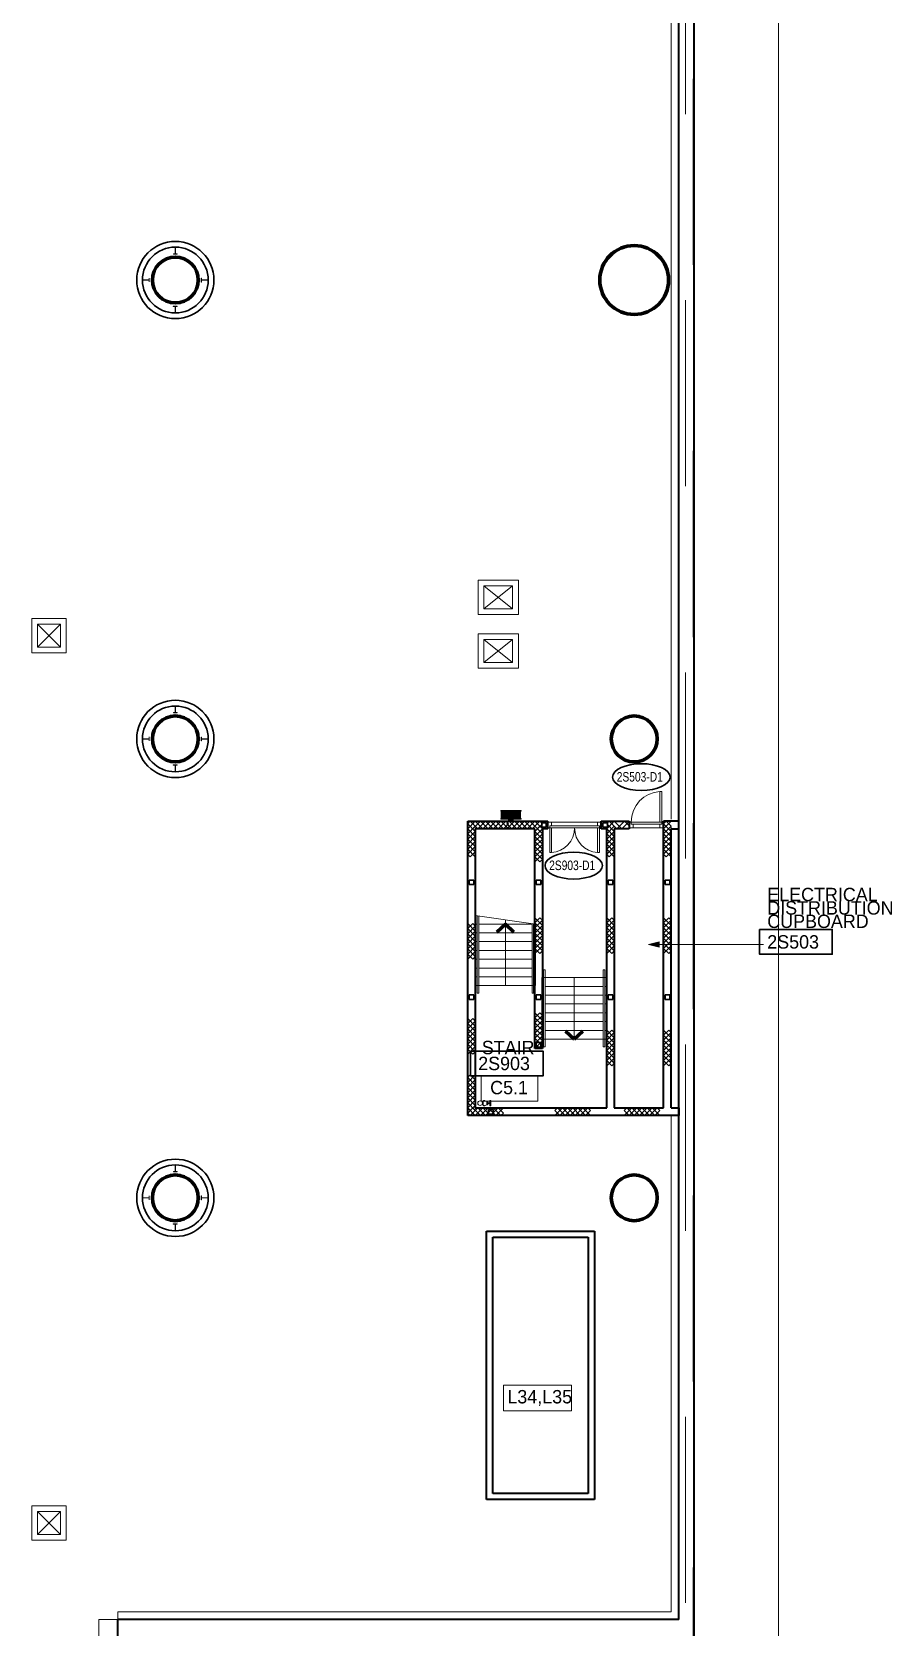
# Model space of a CAD drawing. Header units: metres. Extents: x 1807 to 3745, y 842 to 1968.
# Drawn here: x 3386.25 to 3408.74, y 1188.78 to 1230.49 of the extents above; entities that cross this region are included whole.
import ezdxf
from ezdxf.enums import TextEntityAlignment as Align

# ---------------------------------------------------------------- set-up
doc = ezdxf.new("R2010")
doc.units = ezdxf.units.M
doc.header["$MEASUREMENT"] = 0
doc.linetypes.add('DGN1', pattern=[7.299439, 0, -7.299439])
doc.linetypes.add('DGN2', pattern=[9.732586, 4.866293, -4.866293])
doc.layers.get('0').update_dxf_attribs({"lineweight": 0})
for name, color, linetype, lineweight in [('Level 1', 7, 'Continuous', 0), ('Level 31', 7, 'Continuous', 0), ('Level 33', 7, 'Continuous', 0), ('Primary Door', 7, 'Continuous', 0), ('TRIRIGA DOOR BOX', 7, 'Continuous', 0)]:
    doc.layers.add(name, color=color, linetype=linetype, lineweight=lineweight)
doc.styles.add('Style-CHAR_FAST_FONT', font='CHAR_FAST_FONT.shx', dxfattribs={"height": 0.2})

# ---------------------------------------------------------------- blocks, each defined once
blk = doc.blocks.new('AnonymusCell_268')
at = {"layer": 'Primary Door', "color": 7, "linetype": 'Continuous', "lineweight": 30}
blk.add_ellipse((0, 0), major_axis=(0.75, 0), ratio=0.466667, dxfattribs=at)
at = {"layer": 'Primary Door', "color": 7, "linetype": 'Continuous', "lineweight": 30, "style": 'Style-CHAR_FAST_FONT', "width": 0.799986}
blk.add_text('2S903-D1', height=0.25, dxfattribs=at).set_placement((-0.643, 0.133), align=Align.TOP_LEFT)
blk = doc.blocks.new('AnonymusCell_270')
at = {"layer": 'Primary Door', "color": 7, "linetype": 'Continuous', "lineweight": 30}
blk.add_ellipse((0, 0), major_axis=(0.75, 0), ratio=0.466667, dxfattribs=at)
at = {"layer": 'Primary Door', "color": 7, "linetype": 'Continuous', "lineweight": 30, "style": 'Style-CHAR_FAST_FONT', "width": 0.799986}
blk.add_text('2S503-D1', height=0.25, dxfattribs=at).set_placement((-0.643, 0.133), align=Align.TOP_LEFT)
blk = doc.blocks.new('RFNUM4_32')
at = {"layer": 'Level 33', "color": 7, "linetype": 'Continuous', "lineweight": 13, "extrusion": (0, 0, -1)}
blk.add_lwpolyline([(0.00154, -0.00207), (-0.00831, -0.00207), (-0.00831, 0.00235), (0.00154, 0.00235)], close=True, dxfattribs=at)
at = {"layer": 'Level 33', "color": 7, "linetype": 'Continuous', "lineweight": 13, "extrusion": (0, 0, -1), "style": 'Style-CHAR_FAST_FONT'}
blk.add_text('C5.1', height=0.002333, rotation=180, dxfattribs=at).set_placement((-0.00002, 0), align=Align.MIDDLE_LEFT)
blk = doc.blocks.new('AnonymusCell_364')
at = {"layer": 'Level 33', "color": 7, "linetype": 'Continuous', "lineweight": 13, "extrusion": (0, 0, -1)}
blk.add_lwpolyline([(0.886, -0.333), (-0.886, -0.333), (-0.886, 0.33), (0.886, 0.33)], close=True, dxfattribs=at)
at = {"layer": 'Level 33', "color": 7, "linetype": 'Continuous', "lineweight": 13, "insert": (-0.789, 0), "char_height": 0.35, "width": 2.54949, "attachment_point": 4, "line_spacing_factor": 0.25, "style": 'Style-CHAR_FAST_FONT'}
blk.add_mtext('L34,L35', dxfattribs=at)

msp = doc.modelspace()

# ---------------------------------------------------------------- hatches: boundary and pattern name
at = {"layer": 'Level 33', "linetype": 'Continuous', "lineweight": 13}
msp.add_hatch(color=7, dxfattribs=at).paths.add_polyline_path([(3402.655, 1206.556), (3402.375, 1206.626), (3402.655, 1206.696)])

# ---------------------------------------------------------------- linework, layer by layer
at = {"layer": 'Level 1', "color": 7, "linetype": 'Continuous', "lineweight": 40}
for p, q in [((3403.17, 1188.975), (3403.17, 1258.83)), ((3403.57, 1188.275), (3403.57, 1258.13)), ((3397.645, 1202.15), (3397.645, 1209.85)), ((3397.645, 1209.85), (3399.74, 1209.85)), ((3399.74, 1209.65), (3399.74, 1209.85)), ((3401.14, 1209.65), (3401.14, 1209.85)), ((3401.14, 1209.85), (3401.87, 1209.85)), ((3401.87, 1209.85), (3401.87, 1209.65)), ((3402.77, 1202.35), (3402.77, 1209.85)), ((3403.17, 1209.85), (3402.77, 1209.85)), ((3397.845, 1209.65), (3397.845, 1202.35)), ((3399.4, 1209.65), (3397.845, 1209.65)), ((3399.4, 1203.905), (3399.4, 1209.65)), ((3399.6, 1209.65), (3399.6, 1203.905)), ((3399.74, 1209.65), (3399.6, 1209.65)), ((3401.28, 1209.65), (3401.14, 1209.65)), ((3401.28, 1202.35), (3401.28, 1209.65)), ((3401.48, 1209.65), (3401.48, 1202.35)), ((3401.87, 1209.65), (3401.48, 1209.65)), ((3402.97, 1202.35), (3402.97, 1209.65)), ((3402.97, 1209.65), (3403.17, 1209.65)), ((3399.6, 1203.905), (3399.4, 1203.905)), ((3397.845, 1202.35), (3401.28, 1202.35)), ((3401.48, 1202.35), (3402.77, 1202.35)), ((3402.97, 1202.35), (3403.17, 1202.35)), ((3403.17, 1202.35), (3403.17, 1202.15)), ((3403.17, 1202.15), (3397.645, 1202.15)), ((3398.14, 1192.11), (3398.14, 1199.13)), ((3398.14, 1199.13), (3400.96, 1199.13)), ((3398.3, 1198.97), (3400.8, 1198.97)), ((3398.3, 1192.27), (3398.3, 1198.97)), ((3400.8, 1198.97), (3400.8, 1192.27)), ((3400.96, 1199.13), (3400.96, 1192.11)), ((3400.8, 1192.27), (3398.3, 1192.27)), ((3400.96, 1192.11), (3398.14, 1192.11)), ((3403.17, 1188.975), (3388.5, 1188.975)), ((3388.5, 1089.479), (3388.5, 1188.975))]:
    msp.add_line(p, q, dxfattribs=at)
at = {"layer": 'Level 1', "color": 7, "linetype": 'DGN2', "lineweight": 13}
msp.add_line((3403.345, 1082.35), (3403.345, 1258.53), dxfattribs=at)
at = {"layer": 'Level 1', "color": 7, "linetype": 'DGN2', "lineweight": 0}
msp.add_line((3403.54, 1258.46), (3403.54, 1078.51), dxfattribs=at)
at = {"layer": 'Level 1', "color": 7, "linetype": 'Continuous', "lineweight": 13}
for p, q in [((3405.77, 1254.33), (3405.77, 1186.575)), ((3390.052, 1224.858), (3389.95, 1224.858)), ((3389.95, 1224.858), (3389.95, 1224.85)), ((3389.95, 1224.85), (3389.991, 1224.85)), ((3389.998, 1224.842), (3389.998, 1224.696)), ((3390.003, 1224.696), (3390.003, 1224.842)), ((3390.011, 1224.85), (3390.052, 1224.85)), ((3390.052, 1224.85), (3390.052, 1224.858)), ((3389.991, 1224.688), (3389.95, 1224.688)), ((3389.95, 1224.688), (3389.95, 1224.68)), ((3389.95, 1224.68), (3390.052, 1224.68)), ((3390.052, 1224.688), (3390.011, 1224.688)), ((3390.052, 1224.68), (3390.052, 1224.688)), ((3389.142, 1224.052), (3389.142, 1223.95)), ((3389.15, 1224.052), (3389.142, 1224.052)), ((3389.142, 1223.95), (3389.15, 1223.95)), ((3389.15, 1224.011), (3389.15, 1224.052)), ((3389.15, 1223.95), (3389.15, 1223.991)), ((3389.304, 1224.003), (3389.158, 1224.003)), ((3389.158, 1223.998), (3389.304, 1223.998)), ((3389.32, 1224.052), (3389.312, 1224.052)), ((3389.312, 1224.052), (3389.312, 1224.011)), ((3389.312, 1223.991), (3389.312, 1223.95)), ((3389.312, 1223.95), (3389.32, 1223.95)), ((3389.32, 1223.95), (3389.32, 1224.052)), ((3390.688, 1224.05), (3390.68, 1224.05)), ((3390.68, 1224.05), (3390.68, 1223.948)), ((3390.68, 1223.948), (3390.688, 1223.948)), ((3390.688, 1224.009), (3390.688, 1224.05)), ((3390.688, 1223.948), (3390.688, 1223.989)), ((3390.842, 1224.002), (3390.696, 1224.002)), ((3390.696, 1223.997), (3390.842, 1223.997)), ((3390.858, 1224.05), (3390.85, 1224.05)), ((3390.85, 1224.05), (3390.85, 1224.009)), ((3390.85, 1223.989), (3390.85, 1223.948)), ((3390.85, 1223.948), (3390.858, 1223.948)), ((3390.858, 1223.948), (3390.858, 1224.05)), ((3390.05, 1223.32), (3389.948, 1223.32)), ((3389.948, 1223.32), (3389.948, 1223.312)), ((3389.948, 1223.312), (3389.989, 1223.312)), ((3389.989, 1223.15), (3389.948, 1223.15)), ((3389.948, 1223.15), (3389.948, 1223.142)), ((3389.948, 1223.142), (3390.05, 1223.142)), ((3389.997, 1223.304), (3389.997, 1223.158)), ((3390.002, 1223.158), (3390.002, 1223.304)), ((3390.009, 1223.312), (3390.05, 1223.312)), ((3390.05, 1223.15), (3390.009, 1223.15)), ((3390.05, 1223.312), (3390.05, 1223.32)), ((3390.05, 1223.142), (3390.05, 1223.15)), ((3398.82, 1216), (3398.07, 1216)), ((3398.07, 1216), (3398.07, 1215.4)), ((3398.82, 1215.4), (3398.82, 1216)), ((3398.07, 1215.4), (3398.82, 1215.4)), ((3387, 1215), (3386.4, 1215)), ((3386.4, 1215), (3386.4, 1214.4)), ((3387, 1214.4), (3387, 1215)), ((3386.4, 1214.4), (3387, 1214.4)), ((3398.82, 1214.6), (3398.07, 1214.6)), ((3398.07, 1214.6), (3398.07, 1214)), ((3398.82, 1214), (3398.82, 1214.6)), ((3398.07, 1214), (3398.82, 1214)), ((3390.052, 1212.858), (3389.95, 1212.858)), ((3389.95, 1212.858), (3389.95, 1212.85)), ((3389.95, 1212.85), (3389.991, 1212.85)), ((3389.991, 1212.688), (3389.95, 1212.688)), ((3389.95, 1212.688), (3389.95, 1212.68)), ((3389.95, 1212.68), (3390.052, 1212.68)), ((3389.998, 1212.842), (3389.998, 1212.696)), ((3390.003, 1212.696), (3390.003, 1212.842)), ((3390.011, 1212.85), (3390.052, 1212.85)), ((3390.052, 1212.688), (3390.011, 1212.688)), ((3390.052, 1212.85), (3390.052, 1212.858)), ((3390.052, 1212.68), (3390.052, 1212.688)), ((3389.142, 1212.052), (3389.142, 1211.95)), ((3389.15, 1212.052), (3389.142, 1212.052)), ((3389.142, 1211.95), (3389.15, 1211.95)), ((3389.15, 1212.011), (3389.15, 1212.052)), ((3389.15, 1211.95), (3389.15, 1211.991)), ((3389.304, 1212.003), (3389.158, 1212.003)), ((3389.158, 1211.998), (3389.304, 1211.998)), ((3389.32, 1212.052), (3389.312, 1212.052)), ((3389.312, 1212.052), (3389.312, 1212.011)), ((3389.312, 1211.991), (3389.312, 1211.95)), ((3389.312, 1211.95), (3389.32, 1211.95)), ((3389.32, 1211.95), (3389.32, 1212.052)), ((3390.688, 1212.05), (3390.68, 1212.05)), ((3390.68, 1212.05), (3390.68, 1211.948)), ((3390.68, 1211.948), (3390.688, 1211.948)), ((3390.688, 1212.009), (3390.688, 1212.05)), ((3390.688, 1211.948), (3390.688, 1211.989)), ((3390.842, 1212.002), (3390.696, 1212.002)), ((3390.696, 1211.997), (3390.842, 1211.997)), ((3390.858, 1212.05), (3390.85, 1212.05)), ((3390.85, 1212.05), (3390.85, 1212.009)), ((3390.85, 1211.989), (3390.85, 1211.948)), ((3390.85, 1211.948), (3390.858, 1211.948)), ((3390.858, 1211.948), (3390.858, 1212.05)), ((3390.05, 1211.32), (3389.948, 1211.32)), ((3389.948, 1211.32), (3389.948, 1211.312)), ((3389.948, 1211.312), (3389.989, 1211.312)), ((3389.989, 1211.15), (3389.948, 1211.15)), ((3389.948, 1211.15), (3389.948, 1211.142)), ((3389.948, 1211.142), (3390.05, 1211.142)), ((3389.997, 1211.304), (3389.997, 1211.158)), ((3390.002, 1211.158), (3390.002, 1211.304)), ((3390.009, 1211.312), (3390.05, 1211.312)), ((3390.05, 1211.15), (3390.009, 1211.15)), ((3390.05, 1211.312), (3390.05, 1211.32)), ((3390.05, 1211.142), (3390.05, 1211.15)), ((3398.51, 1210.125), (3399.04, 1210.125)), ((3398.51, 1210.11), (3398.51, 1210.125)), ((3399.04, 1210.11), (3398.51, 1210.11)), ((3399.04, 1210.125), (3399.04, 1210.11)), ((3398.51, 1209.92), (3399.04, 1209.92)), ((3398.51, 1209.906), (3398.51, 1209.92)), ((3399.04, 1209.906), (3398.51, 1209.906)), ((3399.04, 1209.92), (3399.04, 1209.906)), ((3390.052, 1200.858), (3389.95, 1200.858)), ((3389.95, 1200.858), (3389.95, 1200.85)), ((3389.95, 1200.85), (3389.991, 1200.85)), ((3389.991, 1200.688), (3389.95, 1200.688)), ((3389.95, 1200.688), (3389.95, 1200.68)), ((3389.95, 1200.68), (3390.052, 1200.68)), ((3389.998, 1200.842), (3389.998, 1200.696)), ((3390.003, 1200.696), (3390.003, 1200.842)), ((3390.011, 1200.85), (3390.052, 1200.85)), ((3390.052, 1200.688), (3390.011, 1200.688)), ((3390.052, 1200.85), (3390.052, 1200.858)), ((3390.052, 1200.68), (3390.052, 1200.688)), ((3389.142, 1200.052), (3389.142, 1199.95)), ((3389.15, 1200.052), (3389.142, 1200.052)), ((3389.142, 1199.95), (3389.15, 1199.95)), ((3389.15, 1200.011), (3389.15, 1200.052)), ((3389.15, 1199.95), (3389.15, 1199.991)), ((3389.304, 1200.003), (3389.158, 1200.003)), ((3389.158, 1199.998), (3389.304, 1199.998)), ((3389.32, 1200.052), (3389.312, 1200.052)), ((3389.312, 1200.052), (3389.312, 1200.011)), ((3389.312, 1199.991), (3389.312, 1199.95)), ((3389.312, 1199.95), (3389.32, 1199.95)), ((3389.32, 1199.95), (3389.32, 1200.052)), ((3390.688, 1200.05), (3390.68, 1200.05)), ((3390.68, 1200.05), (3390.68, 1199.948)), ((3390.68, 1199.948), (3390.688, 1199.948)), ((3390.688, 1200.009), (3390.688, 1200.05)), ((3390.688, 1199.948), (3390.688, 1199.989)), ((3390.842, 1200.002), (3390.696, 1200.002)), ((3390.696, 1199.997), (3390.842, 1199.997)), ((3390.858, 1200.05), (3390.85, 1200.05)), ((3390.85, 1200.05), (3390.85, 1200.009)), ((3390.85, 1199.989), (3390.85, 1199.948)), ((3390.85, 1199.948), (3390.858, 1199.948)), ((3390.858, 1199.948), (3390.858, 1200.05)), ((3390.05, 1199.32), (3389.948, 1199.32)), ((3389.948, 1199.32), (3389.948, 1199.312)), ((3389.948, 1199.312), (3389.989, 1199.312)), ((3389.997, 1199.304), (3389.997, 1199.158)), ((3390.002, 1199.158), (3390.002, 1199.304)), ((3390.009, 1199.312), (3390.05, 1199.312)), ((3390.05, 1199.312), (3390.05, 1199.32)), ((3389.989, 1199.15), (3389.948, 1199.15)), ((3389.948, 1199.15), (3389.948, 1199.142)), ((3389.948, 1199.142), (3390.05, 1199.142)), ((3390.05, 1199.15), (3390.009, 1199.15)), ((3390.05, 1199.142), (3390.05, 1199.15)), ((3387, 1191.8), (3386.4, 1191.8)), ((3386.4, 1191.8), (3386.4, 1191.2)), ((3387, 1191.2), (3387, 1191.8)), ((3386.4, 1191.2), (3387, 1191.2))]:
    msp.add_line(p, q, dxfattribs=at)
at = {"layer": 'Level 1', "color": 7, "linetype": 'Continuous', "lineweight": 0}
for p, q in [((3402.97, 1238.15), (3402.97, 1209.901)), ((3398.97, 1216.15), (3397.92, 1216.15)), ((3397.92, 1216.15), (3397.92, 1215.25)), ((3398.82, 1215.4), (3398.07, 1216)), ((3398.82, 1216), (3398.07, 1215.4)), ((3398.97, 1215.25), (3398.97, 1216.15)), ((3387.15, 1215.15), (3386.25, 1215.15)), ((3386.25, 1215.15), (3386.25, 1214.25)), ((3387.15, 1214.25), (3387.15, 1215.15)), ((3397.92, 1215.25), (3398.97, 1215.25)), ((3387, 1214.4), (3386.4, 1215)), ((3387, 1215), (3386.4, 1214.4)), ((3398.97, 1214.75), (3397.92, 1214.75)), ((3397.92, 1214.75), (3397.92, 1213.85)), ((3398.97, 1213.85), (3398.97, 1214.75)), ((3398.82, 1214), (3398.07, 1214.6)), ((3398.82, 1214.6), (3398.07, 1214)), ((3386.25, 1214.25), (3387.15, 1214.25)), ((3397.92, 1213.85), (3398.97, 1213.85)), ((3402.72, 1210.625), (3402.67, 1210.625)), ((3402.67, 1210.625), (3402.67, 1209.825)), ((3402.72, 1209.825), (3402.72, 1210.625)), ((3398.53, 1210.109), (3399.02, 1210.109)), ((3397.845, 1209.85), (3397.645, 1209.65)), ((3397.645, 1209.783), (3397.712, 1209.85)), ((3397.845, 1209.583), (3397.645, 1209.783)), ((3397.845, 1209.717), (3397.645, 1209.517)), ((3397.712, 1209.85), (3397.845, 1209.717)), ((3397.778, 1209.783), (3397.845, 1209.85)), ((3397.978, 1209.85), (3397.778, 1209.65)), ((3397.912, 1209.65), (3397.778, 1209.783)), ((3397.845, 1209.85), (3398.045, 1209.65)), ((3398.112, 1209.85), (3397.912, 1209.65)), ((3398.178, 1209.65), (3397.978, 1209.85)), ((3398.045, 1209.65), (3398.245, 1209.85)), ((3398.312, 1209.65), (3398.112, 1209.85)), ((3398.378, 1209.85), (3398.178, 1209.65)), ((3398.245, 1209.85), (3398.445, 1209.65)), ((3398.512, 1209.85), (3398.312, 1209.65)), ((3398.578, 1209.65), (3398.378, 1209.85)), ((3398.445, 1209.65), (3398.645, 1209.85)), ((3398.712, 1209.65), (3398.512, 1209.85)), ((3398.53, 1210.091), (3399.02, 1210.091)), ((3398.53, 1210.072), (3399.02, 1210.072)), ((3398.53, 1210.053), (3399.02, 1210.053)), ((3398.53, 1210.035), (3399.02, 1210.035)), ((3398.53, 1210.016), (3399.02, 1210.016)), ((3398.53, 1209.979), (3399.02, 1209.979)), ((3398.53, 1209.961), (3399.02, 1209.961)), ((3398.53, 1209.942), (3399.02, 1209.942)), ((3398.53, 1209.924), (3399.02, 1209.924)), ((3398.533, 1209.998), (3399.02, 1209.998)), ((3398.533, 1209.998), (3399.02, 1209.998)), ((3398.712, 1209.783), (3398.578, 1209.65)), ((3398.645, 1209.85), (3398.712, 1209.783)), ((3398.667, 1209.783), (3398.733, 1209.85)), ((3398.867, 1209.85), (3398.667, 1209.65)), ((3398.8, 1209.65), (3398.667, 1209.783)), ((3398.733, 1209.85), (3398.933, 1209.65)), ((3399, 1209.85), (3398.8, 1209.65)), ((3399.067, 1209.65), (3398.867, 1209.85)), ((3398.933, 1209.65), (3399.133, 1209.85)), ((3399.2, 1209.65), (3399, 1209.85)), ((3399.267, 1209.85), (3399.067, 1209.65)), ((3399.133, 1209.85), (3399.333, 1209.65)), ((3399.4, 1209.85), (3399.2, 1209.65)), ((3399.467, 1209.65), (3399.267, 1209.85)), ((3399.333, 1209.65), (3399.533, 1209.85)), ((3399.6, 1209.65), (3399.4, 1209.85)), ((3399.4, 1209.583), (3399.533, 1209.717)), ((3399.6, 1209.517), (3399.4, 1209.717)), ((3399.6, 1209.783), (3399.467, 1209.65)), ((3399.533, 1209.85), (3399.6, 1209.783)), ((3399.533, 1209.717), (3399.6, 1209.65)), ((3399.74, 1209.675), (3399.74, 1209.825)), ((3399.74, 1209.825), (3399.84, 1209.825)), ((3399.74, 1209.675), (3399.74, 1209.825)), ((3399.74, 1209.825), (3399.84, 1209.825)), ((3399.84, 1209.725), (3399.79, 1209.725)), ((3399.79, 1209.725), (3399.79, 1209.675)), ((3399.84, 1209.725), (3399.79, 1209.725)), ((3399.79, 1209.725), (3399.79, 1209.675)), ((3401.09, 1209.725), (3399.79, 1209.725)), ((3399.79, 1209.725), (3399.79, 1209.675)), ((3399.84, 1209.825), (3399.84, 1209.725)), ((3399.84, 1209.825), (3399.84, 1209.725)), ((3401.04, 1209.825), (3399.84, 1209.825)), ((3399.84, 1209.825), (3399.84, 1209.725)), ((3399.84, 1209.725), (3401.04, 1209.725)), ((3401.14, 1209.825), (3401.04, 1209.825)), ((3401.04, 1209.825), (3401.04, 1209.725)), ((3401.14, 1209.825), (3401.04, 1209.825)), ((3401.04, 1209.825), (3401.04, 1209.725)), ((3401.04, 1209.725), (3401.04, 1209.825)), ((3401.04, 1209.725), (3401.09, 1209.725)), ((3401.04, 1209.725), (3401.09, 1209.725)), ((3401.09, 1209.725), (3401.09, 1209.675)), ((3401.09, 1209.725), (3401.09, 1209.675)), ((3401.09, 1209.675), (3401.09, 1209.725)), ((3401.14, 1209.675), (3401.14, 1209.825)), ((3401.14, 1209.675), (3401.14, 1209.825)), ((3401.48, 1209.85), (3401.28, 1209.65)), ((3401.28, 1209.783), (3401.347, 1209.85)), ((3401.48, 1209.583), (3401.28, 1209.783)), ((3401.48, 1209.717), (3401.28, 1209.517)), ((3401.347, 1209.85), (3401.48, 1209.717)), ((3401.413, 1209.783), (3401.48, 1209.85)), ((3401.547, 1209.65), (3401.413, 1209.783)), ((3401.48, 1209.85), (3401.68, 1209.65)), ((3401.747, 1209.85), (3401.547, 1209.65)), ((3401.68, 1209.65), (3401.87, 1209.84)), ((3401.87, 1209.727), (3401.747, 1209.85)), ((3401.87, 1209.825), (3401.87, 1209.675)), ((3401.92, 1209.825), (3401.87, 1209.825)), ((3401.87, 1209.675), (3401.87, 1209.825)), ((3401.87, 1209.825), (3401.92, 1209.825)), ((3401.92, 1209.775), (3401.92, 1209.825)), ((3401.92, 1209.825), (3401.92, 1209.775)), ((3401.92, 1209.825), (3402.72, 1209.825)), ((3401.92, 1209.775), (3401.92, 1209.825)), ((3401.97, 1209.775), (3401.92, 1209.775)), ((3401.92, 1209.775), (3401.97, 1209.775)), ((3402.72, 1209.775), (3401.92, 1209.775)), ((3401.97, 1209.675), (3401.97, 1209.775)), ((3401.97, 1209.775), (3401.97, 1209.675)), ((3402.67, 1209.825), (3402.72, 1209.825)), ((3402.67, 1209.675), (3402.67, 1209.775)), ((3402.67, 1209.775), (3402.72, 1209.775)), ((3402.67, 1209.675), (3402.67, 1209.775)), ((3402.67, 1209.775), (3402.72, 1209.775)), ((3402.72, 1209.775), (3402.72, 1209.825)), ((3402.72, 1209.825), (3402.77, 1209.825)), ((3402.72, 1209.775), (3402.72, 1209.825)), ((3402.72, 1209.825), (3402.77, 1209.825)), ((3402.72, 1209.825), (3402.72, 1209.775)), ((3402.97, 1209.85), (3402.77, 1209.65)), ((3402.77, 1209.783), (3402.837, 1209.85)), ((3402.77, 1209.825), (3402.77, 1209.675)), ((3402.77, 1209.825), (3402.77, 1209.675)), ((3402.97, 1209.583), (3402.77, 1209.783)), ((3402.97, 1209.717), (3402.77, 1209.517)), ((3402.837, 1209.85), (3402.97, 1209.717)), ((3402.97, 1209.7), (3402.97, 1202.35)), ((3397.645, 1209.65), (3397.845, 1209.45)), ((3397.645, 1209.383), (3397.845, 1209.583)), ((3397.645, 1209.517), (3397.845, 1209.317)), ((3397.845, 1209.45), (3397.645, 1209.25)), ((3397.845, 1209.183), (3397.645, 1209.383)), ((3397.845, 1209.317), (3397.645, 1209.117)), ((3399.6, 1209.65), (3399.4, 1209.45)), ((3399.6, 1209.383), (3399.4, 1209.583)), ((3399.4, 1209.317), (3399.6, 1209.517)), ((3399.4, 1209.45), (3399.6, 1209.25)), ((3399.4, 1209.183), (3399.6, 1209.383)), ((3399.6, 1209.117), (3399.4, 1209.317)), ((3399.79, 1209.675), (3399.74, 1209.675)), ((3399.79, 1209.675), (3399.74, 1209.675)), ((3399.79, 1209.675), (3399.79, 1209.027)), ((3399.84, 1209.675), (3399.79, 1209.675)), ((3399.79, 1209.675), (3401.09, 1209.675)), ((3399.84, 1209.027), (3399.84, 1209.675)), ((3401.04, 1209.027), (3401.04, 1209.675)), ((3401.04, 1209.675), (3401.09, 1209.675)), ((3401.09, 1209.675), (3401.14, 1209.675)), ((3401.09, 1209.675), (3401.09, 1209.027)), ((3401.09, 1209.675), (3401.14, 1209.675)), ((3401.28, 1209.65), (3401.48, 1209.45)), ((3401.28, 1209.383), (3401.48, 1209.583)), ((3401.28, 1209.517), (3401.48, 1209.317)), ((3401.48, 1209.45), (3401.28, 1209.25)), ((3401.48, 1209.183), (3401.28, 1209.383)), ((3401.48, 1209.317), (3401.28, 1209.117)), ((3401.87, 1209.675), (3401.97, 1209.675)), ((3401.97, 1209.675), (3401.87, 1209.675)), ((3401.97, 1209.675), (3402.67, 1209.675)), ((3402.77, 1209.675), (3402.67, 1209.675)), ((3402.77, 1209.675), (3402.67, 1209.675)), ((3402.77, 1209.65), (3402.97, 1209.45)), ((3402.77, 1209.383), (3402.97, 1209.583)), ((3402.77, 1209.517), (3402.97, 1209.317)), ((3402.97, 1209.45), (3402.77, 1209.25)), ((3402.97, 1209.183), (3402.77, 1209.383)), ((3402.97, 1209.317), (3402.77, 1209.117)), ((3397.645, 1209.25), (3397.845, 1209.05)), ((3397.645, 1208.983), (3397.845, 1209.183)), ((3397.645, 1209.117), (3397.845, 1208.917)), ((3397.712, 1208.917), (3397.645, 1208.983)), ((3397.845, 1209.05), (3397.712, 1208.917)), ((3399.6, 1209.25), (3399.4, 1209.05)), ((3399.6, 1208.983), (3399.4, 1209.183)), ((3399.4, 1208.917), (3399.6, 1209.117)), ((3399.4, 1209.05), (3399.6, 1208.85)), ((3399.4, 1208.783), (3399.6, 1208.983)), ((3399.533, 1208.783), (3399.4, 1208.917)), ((3399.79, 1209.027), (3399.84, 1209.027)), ((3401.09, 1209.027), (3401.04, 1209.027)), ((3401.28, 1209.25), (3401.48, 1209.05)), ((3401.28, 1208.983), (3401.48, 1209.183)), ((3401.28, 1209.117), (3401.48, 1208.917)), ((3401.347, 1208.917), (3401.28, 1208.983)), ((3401.48, 1209.05), (3401.347, 1208.917)), ((3402.77, 1209.25), (3402.97, 1209.05)), ((3402.77, 1208.983), (3402.97, 1209.183)), ((3402.77, 1209.117), (3402.97, 1208.917)), ((3402.837, 1208.917), (3402.77, 1208.983)), ((3402.97, 1209.05), (3402.837, 1208.917)), ((3399.6, 1208.85), (3399.533, 1208.783)), ((3397.845, 1207.385), (3399.42, 1207.16)), ((3397.845, 1207.385), (3399.42, 1207.16)), ((3397.845, 1205.55), (3397.845, 1207.385)), ((3397.895, 1207.379), (3397.895, 1205.35)), ((3397.935, 1205.35), (3397.935, 1207.372)), ((3398.633, 1205.55), (3398.633, 1207.273)), ((3399.4, 1207.19), (3399.533, 1207.323)), ((3399.6, 1207.123), (3399.4, 1207.323)), ((3399.6, 1207.257), (3399.4, 1207.057)), ((3399.6, 1206.99), (3399.4, 1207.19)), ((3399.533, 1207.323), (3399.6, 1207.257)), ((3401.28, 1207.19), (3401.413, 1207.323)), ((3401.48, 1207.123), (3401.28, 1207.323)), ((3401.48, 1207.257), (3401.28, 1207.057)), ((3401.48, 1206.99), (3401.28, 1207.19)), ((3401.413, 1207.323), (3401.48, 1207.257)), ((3402.77, 1207.19), (3402.903, 1207.323)), ((3402.97, 1207.123), (3402.77, 1207.323)), ((3402.97, 1207.257), (3402.77, 1207.057)), ((3402.97, 1206.99), (3402.77, 1207.19)), ((3402.903, 1207.323), (3402.97, 1207.257)), ((3397.645, 1207.041), (3397.778, 1207.174)), ((3397.845, 1206.974), (3397.645, 1207.174)), ((3397.845, 1207.107), (3397.645, 1206.907)), ((3397.845, 1206.841), (3397.645, 1207.041)), ((3397.645, 1206.774), (3397.845, 1206.974)), ((3397.645, 1206.907), (3397.845, 1206.707)), ((3397.645, 1206.641), (3397.845, 1206.841)), ((3397.845, 1206.574), (3397.645, 1206.774)), ((3397.778, 1207.174), (3397.845, 1207.107)), ((3397.845, 1207.16), (3397.895, 1207.16)), ((3397.895, 1206.93), (3397.845, 1206.93)), ((3397.845, 1206.93), (3397.845, 1206.7)), ((3397.895, 1207.16), (3397.895, 1206.93)), ((3399.33, 1207.16), (3397.935, 1207.16)), ((3397.935, 1206.7), (3397.935, 1206.93)), ((3397.935, 1206.93), (3399.33, 1206.93)), ((3399.33, 1207.173), (3399.33, 1205.35)), ((3399.33, 1206.93), (3399.33, 1207.16)), ((3399.37, 1205.35), (3399.37, 1207.166)), ((3399.42, 1207.16), (3399.37, 1207.16)), ((3399.37, 1207.16), (3399.37, 1206.93)), ((3399.37, 1206.93), (3399.42, 1206.93)), ((3399.4, 1206.923), (3399.6, 1207.123)), ((3399.4, 1207.057), (3399.6, 1206.857)), ((3399.4, 1206.79), (3399.6, 1206.99)), ((3399.6, 1206.723), (3399.4, 1206.923)), ((3399.6, 1206.857), (3399.4, 1206.657)), ((3399.6, 1206.59), (3399.4, 1206.79)), ((3399.42, 1207.16), (3399.42, 1205.55)), ((3399.42, 1206.93), (3399.42, 1206.7)), ((3401.28, 1206.923), (3401.48, 1207.123)), ((3401.28, 1207.057), (3401.48, 1206.857)), ((3401.28, 1206.79), (3401.48, 1206.99)), ((3401.48, 1206.723), (3401.28, 1206.923)), ((3401.48, 1206.857), (3401.28, 1206.657)), ((3401.48, 1206.59), (3401.28, 1206.79)), ((3402.77, 1206.923), (3402.97, 1207.123)), ((3402.77, 1207.057), (3402.97, 1206.857)), ((3402.77, 1206.79), (3402.97, 1206.99)), ((3402.97, 1206.723), (3402.77, 1206.923)), ((3402.97, 1206.857), (3402.77, 1206.657)), ((3402.97, 1206.59), (3402.77, 1206.79)), ((3397.845, 1206.707), (3397.645, 1206.507)), ((3397.845, 1206.441), (3397.645, 1206.641)), ((3397.645, 1206.374), (3397.845, 1206.574)), ((3397.645, 1206.507), (3397.845, 1206.307)), ((3397.645, 1206.241), (3397.845, 1206.441)), ((3397.778, 1206.241), (3397.645, 1206.374)), ((3397.845, 1206.7), (3397.895, 1206.7)), ((3397.895, 1206.47), (3397.845, 1206.47)), ((3397.845, 1206.47), (3397.845, 1206.24)), ((3397.895, 1206.7), (3397.895, 1206.47)), ((3399.33, 1206.7), (3397.935, 1206.7)), ((3397.935, 1206.24), (3397.935, 1206.47)), ((3397.935, 1206.47), (3399.33, 1206.47)), ((3399.33, 1206.47), (3399.33, 1206.7)), ((3399.42, 1206.7), (3399.37, 1206.7)), ((3399.37, 1206.7), (3399.37, 1206.47)), ((3399.37, 1206.47), (3399.42, 1206.47)), ((3399.4, 1206.523), (3399.6, 1206.723)), ((3399.4, 1206.657), (3399.6, 1206.457)), ((3399.4, 1206.39), (3399.6, 1206.59)), ((3399.533, 1206.39), (3399.4, 1206.523)), ((3399.42, 1206.47), (3399.42, 1206.24)), ((3399.6, 1206.457), (3399.533, 1206.39)), ((3401.28, 1206.523), (3401.48, 1206.723)), ((3401.28, 1206.657), (3401.48, 1206.457)), ((3401.28, 1206.39), (3401.48, 1206.59)), ((3401.413, 1206.39), (3401.28, 1206.523)), ((3401.48, 1206.457), (3401.413, 1206.39)), ((3402.77, 1206.523), (3402.97, 1206.723)), ((3402.77, 1206.657), (3402.97, 1206.457)), ((3402.77, 1206.39), (3402.97, 1206.59)), ((3402.903, 1206.39), (3402.77, 1206.523)), ((3402.97, 1206.457), (3402.903, 1206.39)), ((3397.845, 1206.307), (3397.778, 1206.241)), ((3397.845, 1206.24), (3397.895, 1206.24)), ((3397.895, 1206.01), (3397.845, 1206.01)), ((3397.845, 1206.01), (3397.845, 1205.78)), ((3397.895, 1206.24), (3397.895, 1206.01)), ((3399.33, 1206.24), (3397.935, 1206.24)), ((3397.935, 1205.78), (3397.935, 1206.01)), ((3397.935, 1206.01), (3399.33, 1206.01)), ((3399.33, 1206.01), (3399.33, 1206.24)), ((3399.42, 1206.24), (3399.37, 1206.24)), ((3399.37, 1206.24), (3399.37, 1206.01)), ((3399.37, 1206.01), (3399.42, 1206.01)), ((3399.42, 1206.01), (3399.42, 1205.78)), ((3399.63, 1205.96), (3399.67, 1205.96)), ((3399.63, 1203.95), (3399.63, 1205.96)), ((3399.67, 1205.96), (3399.67, 1203.95)), ((3401.19, 1205.96), (3401.23, 1205.96)), ((3401.19, 1203.95), (3401.19, 1205.96)), ((3401.23, 1205.96), (3401.23, 1203.95)), ((3397.845, 1205.78), (3397.895, 1205.78)), ((3399.42, 1205.55), (3397.845, 1205.55)), ((3397.895, 1205.55), (3397.845, 1205.55)), ((3397.895, 1205.78), (3397.895, 1205.55)), ((3399.33, 1205.78), (3397.935, 1205.78)), ((3397.935, 1205.55), (3399.33, 1205.55)), ((3399.33, 1205.55), (3399.33, 1205.78)), ((3399.42, 1205.78), (3399.37, 1205.78)), ((3399.37, 1205.78), (3399.37, 1205.55)), ((3399.37, 1205.55), (3399.42, 1205.55)), ((3399.58, 1205.76), (3401.28, 1205.76)), ((3399.58, 1204.15), (3399.58, 1205.76)), ((3399.58, 1205.53), (3399.58, 1205.76)), ((3399.58, 1205.76), (3399.63, 1205.76)), ((3399.63, 1205.53), (3399.58, 1205.53)), ((3399.63, 1205.3), (3399.63, 1205.53)), ((3399.67, 1205.76), (3401.19, 1205.76)), ((3401.19, 1205.53), (3399.67, 1205.53)), ((3399.67, 1205.53), (3399.67, 1205.3)), ((3400.43, 1204.15), (3400.43, 1205.76)), ((3401.19, 1205.76), (3401.19, 1205.53)), ((3401.28, 1205.76), (3401.23, 1205.76)), ((3401.23, 1205.3), (3401.23, 1205.53)), ((3401.23, 1205.53), (3401.28, 1205.53)), ((3401.28, 1205.76), (3401.28, 1204.15)), ((3401.28, 1205.53), (3401.28, 1205.76)), ((3397.895, 1205.35), (3397.935, 1205.35)), ((3399.33, 1205.35), (3399.37, 1205.35)), ((3399.58, 1205.07), (3399.58, 1205.3)), ((3399.58, 1205.3), (3399.63, 1205.3)), ((3399.67, 1205.3), (3401.19, 1205.3)), ((3401.19, 1205.3), (3401.19, 1205.07)), ((3401.28, 1205.3), (3401.23, 1205.3)), ((3401.28, 1205.07), (3401.28, 1205.3)), ((3397.645, 1204.555), (3397.778, 1204.689)), ((3397.845, 1204.489), (3397.645, 1204.689)), ((3397.778, 1204.689), (3397.845, 1204.622)), ((3399.4, 1204.705), (3399.533, 1204.838)), ((3399.6, 1204.638), (3399.4, 1204.838)), ((3399.6, 1204.772), (3399.4, 1204.572)), ((3399.6, 1204.505), (3399.4, 1204.705)), ((3399.533, 1204.838), (3399.6, 1204.772)), ((3399.63, 1205.07), (3399.58, 1205.07)), ((3399.58, 1204.61), (3399.58, 1204.84)), ((3399.58, 1204.84), (3399.63, 1204.84)), ((3399.63, 1204.84), (3399.63, 1205.07)), ((3401.19, 1205.07), (3399.67, 1205.07)), ((3399.67, 1205.07), (3399.67, 1204.84)), ((3399.67, 1204.84), (3401.19, 1204.84)), ((3401.19, 1204.84), (3401.19, 1204.61)), ((3401.23, 1204.84), (3401.23, 1205.07)), ((3401.23, 1205.07), (3401.28, 1205.07)), ((3401.28, 1204.84), (3401.23, 1204.84)), ((3401.28, 1204.61), (3401.28, 1204.84)), ((3397.845, 1204.622), (3397.645, 1204.422)), ((3397.845, 1204.355), (3397.645, 1204.555)), ((3397.645, 1204.289), (3397.845, 1204.489)), ((3397.645, 1204.422), (3397.845, 1204.222)), ((3397.645, 1204.155), (3397.845, 1204.355)), ((3397.845, 1204.089), (3397.645, 1204.289)), ((3399.4, 1204.438), (3399.6, 1204.638)), ((3399.4, 1204.572), (3399.6, 1204.372)), ((3399.4, 1204.305), (3399.6, 1204.505)), ((3399.6, 1204.238), (3399.4, 1204.438)), ((3399.6, 1204.372), (3399.4, 1204.172)), ((3399.6, 1204.105), (3399.4, 1204.305)), ((3399.63, 1204.61), (3399.58, 1204.61)), ((3399.58, 1204.15), (3399.58, 1204.38)), ((3399.58, 1204.38), (3399.63, 1204.38)), ((3399.63, 1204.38), (3399.63, 1204.61)), ((3401.19, 1204.61), (3399.67, 1204.61)), ((3399.67, 1204.61), (3399.67, 1204.38)), ((3399.67, 1204.38), (3401.19, 1204.38)), ((3401.19, 1204.38), (3401.19, 1204.15)), ((3401.23, 1204.38), (3401.23, 1204.61)), ((3401.23, 1204.61), (3401.28, 1204.61)), ((3401.28, 1204.38), (3401.23, 1204.38)), ((3401.28, 1204.255), (3401.413, 1204.388)), ((3401.48, 1204.188), (3401.28, 1204.388)), ((3401.28, 1204.15), (3401.28, 1204.38)), ((3401.48, 1204.321), (3401.28, 1204.121)), ((3401.413, 1204.388), (3401.48, 1204.321)), ((3402.77, 1204.255), (3402.903, 1204.388)), ((3402.97, 1204.188), (3402.77, 1204.388)), ((3402.97, 1204.321), (3402.77, 1204.121)), ((3402.903, 1204.388), (3402.97, 1204.321)), ((3397.845, 1204.222), (3397.645, 1204.022)), ((3397.845, 1203.955), (3397.645, 1204.155)), ((3397.645, 1203.889), (3397.845, 1204.089)), ((3397.645, 1204.022), (3397.845, 1203.822)), ((3397.645, 1203.755), (3397.845, 1203.955)), ((3397.778, 1203.755), (3397.645, 1203.889)), ((3399.4, 1204.038), (3399.6, 1204.238)), ((3399.4, 1204.172), (3399.6, 1203.972)), ((3399.4, 1203.905), (3399.6, 1204.105)), ((3399.533, 1203.905), (3399.4, 1204.038)), ((3399.6, 1203.972), (3399.533, 1203.905)), ((3401.28, 1204.15), (3399.58, 1204.15)), ((3399.67, 1204.15), (3399.58, 1204.15)), ((3399.67, 1203.95), (3399.63, 1203.95)), ((3401.19, 1204.15), (3399.67, 1204.15)), ((3401.19, 1204.15), (3401.28, 1204.15)), ((3401.23, 1203.95), (3401.19, 1203.95)), ((3401.48, 1204.055), (3401.28, 1204.255)), ((3401.28, 1203.988), (3401.48, 1204.188)), ((3401.28, 1204.121), (3401.48, 1203.921)), ((3401.28, 1203.855), (3401.48, 1204.055)), ((3401.48, 1203.788), (3401.28, 1203.988)), ((3401.48, 1203.921), (3401.28, 1203.721)), ((3401.48, 1203.655), (3401.28, 1203.855)), ((3402.97, 1204.055), (3402.77, 1204.255)), ((3402.77, 1203.988), (3402.97, 1204.188)), ((3402.77, 1204.121), (3402.97, 1203.921)), ((3402.77, 1203.855), (3402.97, 1204.055)), ((3402.97, 1203.788), (3402.77, 1203.988)), ((3402.97, 1203.921), (3402.77, 1203.721)), ((3402.97, 1203.655), (3402.77, 1203.855)), ((3397.845, 1203.822), (3397.778, 1203.755)), ((3401.28, 1203.588), (3401.48, 1203.788)), ((3401.28, 1203.721), (3401.48, 1203.521)), ((3401.28, 1203.455), (3401.48, 1203.655)), ((3401.413, 1203.455), (3401.28, 1203.588)), ((3401.48, 1203.521), (3401.413, 1203.455)), ((3402.77, 1203.588), (3402.97, 1203.788)), ((3402.77, 1203.721), (3402.97, 1203.521)), ((3402.77, 1203.455), (3402.97, 1203.655)), ((3402.903, 1203.455), (3402.77, 1203.588)), ((3402.97, 1203.521), (3402.903, 1203.455)), ((3397.845, 1203.217), (3397.645, 1203.017)), ((3397.645, 1203.15), (3397.712, 1203.217)), ((3397.845, 1202.95), (3397.645, 1203.15)), ((3397.845, 1203.083), (3397.645, 1202.883)), ((3397.712, 1203.217), (3397.845, 1203.083)), ((3397.645, 1203.017), (3397.845, 1202.817)), ((3397.645, 1202.75), (3397.845, 1202.95)), ((3397.645, 1202.883), (3397.845, 1202.683)), ((3397.845, 1202.817), (3397.645, 1202.617)), ((3397.845, 1202.55), (3397.645, 1202.75)), ((3397.845, 1202.683), (3397.645, 1202.483)), ((3397.645, 1202.617), (3397.845, 1202.417)), ((3397.645, 1202.35), (3397.845, 1202.55)), ((3397.645, 1202.483), (3397.845, 1202.283)), ((3397.645, 1202.35), (3397.845, 1202.15)), ((3397.645, 1202.217), (3397.778, 1202.35)), ((3397.712, 1202.283), (3397.645, 1202.35)), ((3397.712, 1202.15), (3397.645, 1202.217)), ((3397.845, 1202.417), (3397.712, 1202.283)), ((3397.912, 1202.35), (3397.712, 1202.15)), ((3397.778, 1202.35), (3397.978, 1202.15)), ((3397.845, 1202.15), (3398.045, 1202.35)), ((3398.112, 1202.15), (3397.912, 1202.35)), ((3397.978, 1202.15), (3398.178, 1202.35)), ((3398.016, 1202.514), (3398.033, 1202.514)), ((3398.033, 1202.437), (3398.016, 1202.437)), ((3398.035, 1202.522), (3398.035, 1202.523)), ((3398.035, 1202.523), (3398.05, 1202.523)), ((3398.05, 1202.494), (3398.035, 1202.494)), ((3398.05, 1202.457), (3398.035, 1202.457)), ((3398.05, 1202.428), (3398.035, 1202.428)), ((3398.045, 1202.35), (3398.245, 1202.15)), ((3398.312, 1202.35), (3398.112, 1202.15)), ((3398.16, 1202.523), (3398.15, 1202.523)), ((3398.15, 1202.523), (3398.15, 1202.428)), ((3398.15, 1202.428), (3398.16, 1202.428)), ((3398.16, 1202.428), (3398.16, 1202.523)), ((3398.172, 1202.497), (3398.16, 1202.497)), ((3398.16, 1202.497), (3398.16, 1202.453)), ((3398.172, 1202.486), (3398.16, 1202.486)), ((3398.172, 1202.465), (3398.16, 1202.465)), ((3398.16, 1202.453), (3398.169, 1202.453)), ((3398.178, 1202.35), (3398.378, 1202.15)), ((3398.192, 1202.487), (3398.192, 1202.483)), ((3398.227, 1202.483), (3398.192, 1202.483)), ((3398.192, 1202.483), (3398.192, 1202.467)), ((3398.192, 1202.467), (3398.192, 1202.463)), ((3398.192, 1202.467), (3398.227, 1202.467)), ((3398.247, 1202.543), (3398.227, 1202.543)), ((3398.227, 1202.543), (3398.227, 1202.408)), ((3398.227, 1202.467), (3398.227, 1202.483)), ((3398.227, 1202.408), (3398.247, 1202.408)), ((3398.245, 1202.15), (3398.445, 1202.35)), ((3398.247, 1202.408), (3398.247, 1202.543)), ((3398.512, 1202.15), (3398.312, 1202.35)), ((3398.378, 1202.15), (3398.578, 1202.35)), ((3398.445, 1202.35), (3398.578, 1202.217)), ((3398.578, 1202.217), (3398.512, 1202.15)), ((3399.924, 1202.283), (3399.991, 1202.35)), ((3400.124, 1202.35), (3399.924, 1202.15)), ((3400.058, 1202.15), (3399.924, 1202.283)), ((3399.991, 1202.35), (3400.191, 1202.15)), ((3400.258, 1202.35), (3400.058, 1202.15)), ((3400.324, 1202.15), (3400.124, 1202.35)), ((3400.191, 1202.15), (3400.391, 1202.35)), ((3400.458, 1202.15), (3400.258, 1202.35)), ((3400.524, 1202.35), (3400.324, 1202.15)), ((3400.391, 1202.35), (3400.591, 1202.15)), ((3400.658, 1202.35), (3400.458, 1202.15)), ((3400.724, 1202.15), (3400.524, 1202.35)), ((3400.591, 1202.15), (3400.791, 1202.35)), ((3400.858, 1202.15), (3400.658, 1202.35)), ((3400.858, 1202.283), (3400.724, 1202.15)), ((3400.791, 1202.35), (3400.858, 1202.283)), ((3401.737, 1202.283), (3401.803, 1202.35)), ((3401.937, 1202.35), (3401.737, 1202.15)), ((3401.87, 1202.15), (3401.737, 1202.283)), ((3401.803, 1202.35), (3402.003, 1202.15)), ((3402.07, 1202.35), (3401.87, 1202.15)), ((3402.137, 1202.15), (3401.937, 1202.35)), ((3402.003, 1202.15), (3402.203, 1202.35)), ((3402.27, 1202.15), (3402.07, 1202.35)), ((3402.337, 1202.35), (3402.137, 1202.15)), ((3402.203, 1202.35), (3402.403, 1202.15)), ((3402.47, 1202.35), (3402.27, 1202.15)), ((3402.537, 1202.15), (3402.337, 1202.35)), ((3402.403, 1202.15), (3402.603, 1202.35)), ((3402.67, 1202.15), (3402.47, 1202.35)), ((3402.67, 1202.283), (3402.537, 1202.15)), ((3402.603, 1202.35), (3402.67, 1202.283)), ((3402.97, 1202.15), (3402.97, 1189.175)), ((3387.15, 1191.95), (3386.25, 1191.95)), ((3386.25, 1191.95), (3386.25, 1191.05)), ((3387, 1191.2), (3386.4, 1191.8)), ((3387, 1191.8), (3386.4, 1191.2)), ((3387.15, 1191.05), (3387.15, 1191.95)), ((3386.25, 1191.05), (3387.15, 1191.05)), ((3388.5, 1188.975), (3388, 1188.975)), ((3388.5, 1188.975), (3388, 1188.975)), ((3388, 1188.975), (3388, 1093.091)), ((3402.97, 1189.175), (3388.5, 1189.175)), ((3388.5, 1189.175), (3388.5, 1188.975))]:
    msp.add_line(p, q, dxfattribs=at)
at = {"layer": 'Level 1', "color": 7, "linetype": 'Continuous', "lineweight": 30}
for p, q in [((3398.725, 1209.899), (3398.827, 1209.899)), ((3398.725, 1209.87), (3398.725, 1209.899)), ((3398.827, 1209.87), (3398.725, 1209.87)), ((3398.827, 1209.899), (3398.827, 1209.87)), ((3399.58, 1209.81), (3399.7, 1209.81)), ((3399.58, 1209.69), (3399.58, 1209.81)), ((3399.7, 1209.81), (3399.7, 1209.69)), ((3401.18, 1209.81), (3401.3, 1209.81)), ((3401.18, 1209.69), (3401.18, 1209.81)), ((3401.3, 1209.81), (3401.3, 1209.69)), ((3399.7, 1209.69), (3399.58, 1209.69)), ((3401.3, 1209.69), (3401.18, 1209.69)), ((3397.685, 1208.31), (3397.805, 1208.31)), ((3397.685, 1208.19), (3397.685, 1208.31)), ((3397.805, 1208.19), (3397.685, 1208.19)), ((3397.805, 1208.31), (3397.805, 1208.19)), ((3399.44, 1208.31), (3399.56, 1208.31)), ((3399.44, 1208.19), (3399.44, 1208.31)), ((3399.56, 1208.19), (3399.44, 1208.19)), ((3399.56, 1208.31), (3399.56, 1208.19)), ((3401.32, 1208.31), (3401.44, 1208.31)), ((3401.32, 1208.19), (3401.32, 1208.31)), ((3401.44, 1208.19), (3401.32, 1208.19)), ((3401.44, 1208.31), (3401.44, 1208.19)), ((3402.81, 1208.31), (3402.93, 1208.31)), ((3402.81, 1208.19), (3402.81, 1208.31)), ((3402.93, 1208.19), (3402.81, 1208.19)), ((3402.93, 1208.31), (3402.93, 1208.19)), ((3397.685, 1205.31), (3397.805, 1205.31)), ((3397.685, 1205.19), (3397.685, 1205.31)), ((3397.805, 1205.19), (3397.685, 1205.19)), ((3397.805, 1205.31), (3397.805, 1205.19)), ((3399.44, 1205.31), (3399.56, 1205.31)), ((3399.44, 1205.19), (3399.44, 1205.31)), ((3399.56, 1205.19), (3399.44, 1205.19)), ((3399.56, 1205.31), (3399.56, 1205.19)), ((3401.32, 1205.31), (3401.44, 1205.31)), ((3401.32, 1205.19), (3401.32, 1205.31)), ((3401.44, 1205.19), (3401.32, 1205.19)), ((3401.44, 1205.31), (3401.44, 1205.19)), ((3402.81, 1205.31), (3402.93, 1205.31)), ((3402.81, 1205.19), (3402.81, 1205.31)), ((3402.93, 1205.19), (3402.81, 1205.19)), ((3402.93, 1205.31), (3402.93, 1205.19)), ((3399.435, 1204.06), (3399.555, 1204.06)), ((3399.435, 1203.94), (3399.435, 1204.06)), ((3399.555, 1203.94), (3399.435, 1203.94)), ((3399.555, 1204.06), (3399.555, 1203.94)), ((3398.19, 1202.31), (3398.31, 1202.31)), ((3398.19, 1202.19), (3398.19, 1202.31)), ((3398.31, 1202.19), (3398.19, 1202.19)), ((3398.31, 1202.31), (3398.31, 1202.19))]:
    msp.add_line(p, q, dxfattribs=at)
at = {"layer": 'Level 1', "color": 7, "linetype": 'DGN1', "lineweight": 0}
for p, q in [((3398.727, 1209.9), (3398.727, 1210.107)), ((3398.823, 1209.9), (3398.823, 1210.107))]:
    msp.add_line(p, q, dxfattribs=at)
at = {"layer": 'Level 1', "color": 7, "linetype": 'Continuous', "lineweight": 70}
for p, q in [((3398.409, 1206.948), (3398.633, 1207.16)), ((3398.633, 1207.16), (3398.856, 1206.948)), ((3400.43, 1204.15), (3400.207, 1204.362)), ((3400.653, 1204.362), (3400.43, 1204.15))]:
    msp.add_line(p, q, dxfattribs=at)
at = {"layer": 'Level 1', "color": 7, "linetype": 'Continuous', "lineweight": 30}
for centre, radius in [((3390, 1224), 1.01), ((3390, 1224), 0.86), ((3390, 1212), 1.01), ((3390, 1212), 0.86), ((3390, 1200), 1.01), ((3390, 1200), 0.86)]:
    msp.add_circle(centre, radius, dxfattribs=at)
at = {"layer": 'Level 1', "color": 7, "linetype": 'Continuous', "lineweight": 70}
for centre, radius in [((3402, 1224), 0.9), ((3390, 1224), 0.6), ((3390, 1212), 0.6), ((3402, 1212), 0.6), ((3390, 1200), 0.6), ((3402, 1200), 0.6)]:
    msp.add_circle(centre, radius, dxfattribs=at)
at = {"layer": 'Level 1', "color": 7, "linetype": 'Continuous', "lineweight": 13}
msp.add_circle((3397.97, 1202.475), 0.06, dxfattribs=at)
for centre, start, end in [((3389.991, 1224.842), 0, 90), ((3390.011, 1224.842), 90, 180), ((3389.991, 1224.696), 270, 0), ((3390.011, 1224.696), 180, 270), ((3389.158, 1224.011), 180, 270), ((3389.158, 1223.991), 90, 180), ((3389.304, 1224.011), 270, 0), ((3389.304, 1223.991), 0, 90), ((3390.696, 1224.009), 180, 270), ((3390.696, 1223.989), 90, 180), ((3390.842, 1224.009), 270, 0), ((3390.842, 1223.989), 0, 90), ((3389.989, 1223.304), 0, 90), ((3389.989, 1223.158), 270, 0), ((3390.009, 1223.304), 90, 180), ((3390.009, 1223.158), 180, 270), ((3389.991, 1212.842), 0, 90), ((3389.991, 1212.696), 270, 0), ((3390.011, 1212.842), 90, 180), ((3390.011, 1212.696), 180, 270), ((3389.158, 1212.011), 180, 270), ((3389.158, 1211.991), 90, 180), ((3389.304, 1212.011), 270, 0), ((3389.304, 1211.991), 0, 90), ((3390.696, 1212.009), 180, 270), ((3390.696, 1211.989), 90, 180), ((3390.842, 1212.009), 270, 0), ((3390.842, 1211.989), 0, 90), ((3389.989, 1211.304), 0, 90), ((3389.989, 1211.158), 270, 0), ((3390.009, 1211.304), 90, 180), ((3390.009, 1211.158), 180, 270), ((3389.991, 1200.842), 0, 90), ((3389.991, 1200.696), 270, 0), ((3390.011, 1200.842), 90, 180), ((3390.011, 1200.696), 180, 270), ((3389.158, 1200.011), 180, 270), ((3389.158, 1199.991), 90, 180), ((3389.304, 1200.011), 270, 0), ((3389.304, 1199.991), 0, 90), ((3390.696, 1200.009), 180, 270), ((3390.696, 1199.989), 90, 180), ((3390.842, 1200.009), 270, 0), ((3390.842, 1199.989), 0, 90), ((3389.989, 1199.304), 0, 90), ((3390.009, 1199.304), 90, 180), ((3389.989, 1199.158), 270, 0), ((3390.009, 1199.158), 180, 270)]:
    msp.add_arc(centre, 0.0076, start, end, dxfattribs=at)
at = {"layer": 'Level 1', "color": 7, "linetype": 'Continuous', "lineweight": 0}
for centre, radius, start, end in [((3399.79, 1209.675), 0.65, 274.4117, 0), ((3401.09, 1209.675), 0.65, 180, 265.5883), ((3398.072, 1202.508), 0.04, 158.767, 201.233), ((3398.072, 1202.442), 0.04, 158.767, 201.233), ((3398.103, 1202.475), 0.0701, 164.7036, 195.2964), ((3398.081, 1202.509), 0.0339, 61.1573, 156.7573), ((3398.013, 1202.508), 0.04, 338.767, 21.233), ((3397.982, 1202.475), 0.0701, 344.7036, 15.2964), ((3398.013, 1202.442), 0.04, 338.767, 21.233), ((3398.081, 1202.441), 0.0339, 203.2427, 298.8427), ((3398.146, 1202.602), 0.0799, 232.5986, 272.7841), ((3398.146, 1202.348), 0.0799, 87.2159, 127.4014), ((3398.171, 1202.458), 0.00618, 256.1244, 76.1244), ((3398.171, 1202.492), 0.00618, 283.8756, 76.1244), ((3398.165, 1202.475), 0.0127, 304.4192, 55.5808), ((3398.192, 1202.507), 0.0205, 219.866, 270.7387), ((3398.192, 1202.443), 0.0205, 89.2613, 140.134)]:
    msp.add_arc(centre, radius, start, end, dxfattribs=at)
at = {"layer": 'Level 1', "color": 7, "linetype": 'Continuous', "lineweight": 0, "extrusion": (0, 0, -1)}
for centre, major_axis, ratio, start_param, end_param in [((3402.706, 1209.825), (0, 0.8), 0.982543, -1.570796, -0.045423), ((3399.013, 1210.1), (-0.017, 0), 0.578813, 1.981756, 4.478097), ((3398.537, 1209.988), (0.017, 0), 0.578812, 1.981756, 4.478097), ((3398.537, 1209.97), (0.017, 0), 0.578812, 1.981756, 4.478097), ((3398.537, 1209.951), (0.017, 0), 0.578812, 1.981756, 4.478097), ((3398.537, 1209.933), (0.017, 0), 0.578812, 1.981756, 4.478097), ((3399.013, 1210.081), (-0.017, 0), 0.578813, 1.981756, 4.478097), ((3399.013, 1210.063), (-0.017, 0), 0.578813, 1.981756, 4.478097), ((3399.013, 1210.044), (-0.017, 0), 0.578813, 1.981756, 4.478097), ((3399.013, 1210.026), (-0.017, 0), 0.578813, 1.981756, 4.478097), ((3399.013, 1210.007), (-0.017, 0), 0.578813, 1.981756, 4.478097)]:
    msp.add_ellipse(centre, major_axis=major_axis, ratio=ratio, start_param=start_param, end_param=end_param, dxfattribs=at)
at = {"layer": 'Level 1', "color": 7, "linetype": 'Continuous', "lineweight": 0}
for centre, major_axis, ratio in [((3398.537, 1210.1), (-0.017, 0), 0.578812), ((3398.537, 1210.081), (-0.017, 0), 0.578812), ((3398.537, 1210.063), (-0.017, 0), 0.578812), ((3398.537, 1210.044), (-0.017, 0), 0.578812), ((3398.537, 1210.026), (-0.017, 0), 0.578812), ((3398.537, 1210.007), (-0.017, 0), 0.578812), ((3399.013, 1209.988), (0.017, 0), 0.578813), ((3399.013, 1209.97), (0.017, 0), 0.578813), ((3399.013, 1209.951), (0.017, 0), 0.578813), ((3399.013, 1209.933), (0.017, 0), 0.578813)]:
    msp.add_ellipse(centre, major_axis=major_axis, ratio=ratio, start_param=5.123349, end_param=7.619689, dxfattribs=at)
at = {"layer": 'Level 33', "color": 7, "linetype": 'Continuous', "lineweight": 13}
msp.add_line((3402.375, 1206.626), (3405.381, 1206.626), dxfattribs=at)
msp.add_lwpolyline([(3402.655, 1206.556), (3402.375, 1206.626), (3402.655, 1206.696)], close=True, dxfattribs=at)
at = {"layer": 'TRIRIGA DOOR BOX', "color": 251, "linetype": 'Continuous', "lineweight": 30, "true_color": 0x555555}
for points in [[(3405.279, 1207.018), (3407.179, 1207.018), (3407.179, 1206.368), (3405.279, 1206.368)], [(3397.719, 1203.839), (3399.619, 1203.839), (3399.619, 1203.189), (3397.719, 1203.189)]]:
    msp.add_lwpolyline(points, close=True, dxfattribs=at)

# ---------------------------------------------------------------- block references
at = {"color": 7, "linetype": 'Continuous', "lineweight": 0}
for name, p in [('AnonymusCell_270', (3402.186, 1211.002)), ('AnonymusCell_268', (3400.419, 1208.687)), ('AnonymusCell_364', (3399.472, 1194.767))]:
    msp.add_blockref(name, p, dxfattribs=at)
at = {"color": 7, "linetype": 'Continuous', "lineweight": 13, "extrusion": (0, 0, -1), "xscale": 149.9997392292361, "yscale": 149.9997392292361, "zscale": 149.9997392292361, "rotation": 180}
msp.add_blockref('RFNUM4_32', (-3398.23, 1202.883), dxfattribs=at)

# ---------------------------------------------------------------- texts
at = {"layer": 'Level 31', "color": 7, "linetype": 'Continuous', "lineweight": 13, "style": 'Style-CHAR_FAST_FONT'}
msp.add_text('STAIR', height=0.35, dxfattribs=at).set_placement((3398.014, 1203.93), align=Align.MIDDLE_LEFT)
at = {"layer": 'Level 31', "color": 7, "linetype": 'Continuous', "lineweight": 30, "insert": (3405.479, 1207.579), "char_height": 0.35, "width": 4.45933, "attachment_point": 4, "line_spacing_factor": 0.6, "style": 'Style-CHAR_FAST_FONT'}
msp.add_mtext('ELECTRICAL\\PDISTRIBUTION \\PCUPBOARD\\P', dxfattribs=at)
at = {"layer": 'Level 33', "color": 7, "linetype": 'Continuous', "lineweight": 13, "style": 'Style-CHAR_FAST_FONT'}
msp.add_text('2S503', height=0.35, dxfattribs=at).set_placement((3405.479, 1206.693), align=Align.MIDDLE_LEFT)
at = {"layer": 'Level 33', "color": 7, "linetype": 'Continuous', "lineweight": 30, "style": 'Style-CHAR_FAST_FONT'}
msp.add_text('2S903', height=0.35, dxfattribs=at).set_placement((3397.92, 1203.514), align=Align.MIDDLE_LEFT)

doc.saveas('drawing.dxf')
